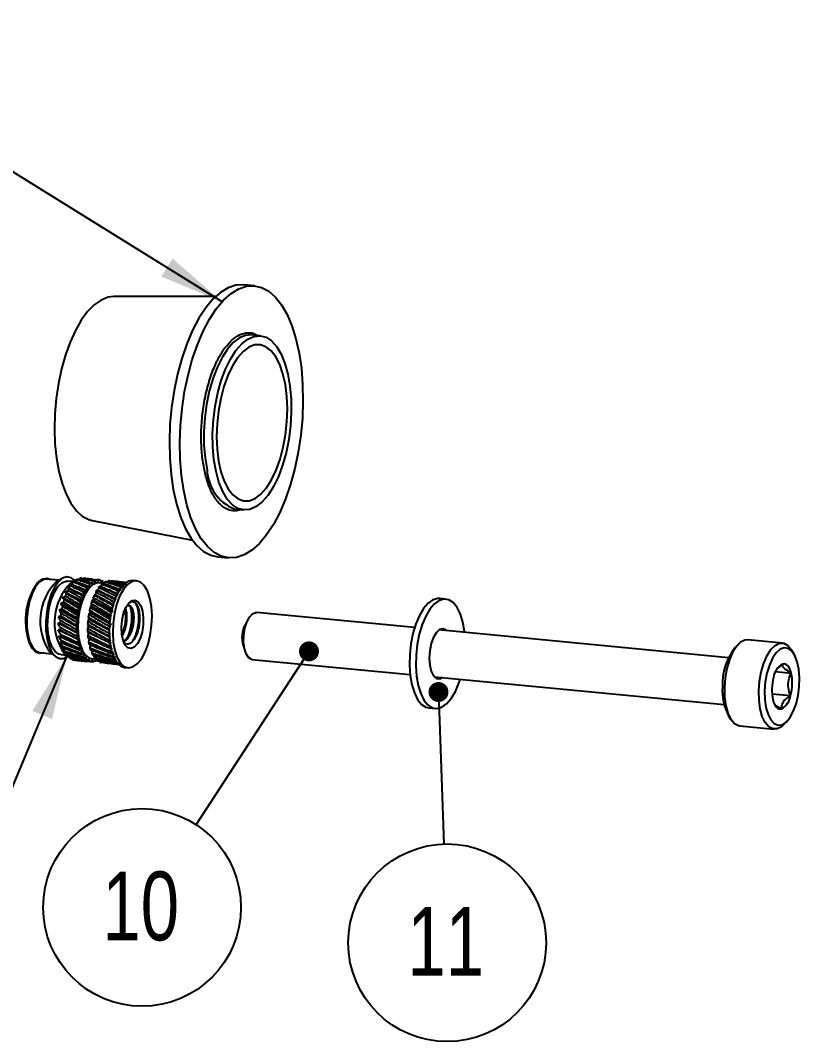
# Model space of a CAD drawing. Header units: millimetres. Extents: x -56 to 279, y 0 to 216.
# Drawn here: x 81.9 to 121.6, y 73.3 to 125.3 of the extents above; entities that cross this region are included whole.
import ezdxf

# ---------------------------------------------------------------- set-up
doc = ezdxf.new("R2010")
doc.units = ezdxf.units.MM
doc.layers.add('TITLE_BLOCK_BORDER', color=7, linetype='Continuous')
doc.styles.add('SLDTEXTSTYLE0', font='TXT', dxfattribs={"width": 0.75})
doc.dimstyles.new('SLDDIMSTYLE0', dxfattribs={"dimtxt": 0.18, "dimasz": 3.302, "dimexe": 0, "dimexo": 0.0625, "dimgap": 0, "dimtad": 0, "dimtih": 1, "dimtoh": 1, "dimdec": 0, "dimrnd": 1e-09, "dimzin": 0, "dimdsep": 46, "dimtxsty": 'Standard', "dimsah": 1, "dimcen": 0.09, "dimadec": 0, "dimazin": 0, "dimtfac": 3.302, "dimtdec": 0, "dimtofl": 0, "dimtmove": 0, "dimatfit": 3, "dimfxl": 1, "dimfrac": 2, "dimtolj": 1, "dimtzin": 0, "dimarcsym": 0})
doc.dimstyles.new('SLDDIMSTYLE1', dxfattribs={"dimtxt": 0.18, "dimasz": 1.016, "dimexe": 0, "dimexo": 0.0625, "dimgap": 0, "dimtad": 0, "dimtih": 1, "dimtoh": 1, "dimdec": 0, "dimrnd": 1e-09, "dimzin": 0, "dimdsep": 46, "dimtxsty": 'Standard', "dimblk1": 'DOT', "dimblk2": 'DOT', "dimsah": 1, "dimcen": 0.09, "dimadec": 0, "dimazin": 0, "dimtfac": 1.016, "dimtdec": 0, "dimtofl": 0, "dimtmove": 0, "dimatfit": 3, "dimldrblk": 'DOT', "dimfxl": 1, "dimfrac": 2, "dimtolj": 1, "dimtzin": 0, "dimarcsym": 0})

# ---------------------------------------------------------------- blocks, each defined once
blk = doc.blocks.new('SW_NOTE_47')
at = {"layer": 'TITLE_BLOCK_BORDER', "color": 0}
blk.add_circle((-2.746, -4.215), 5.031, dxfattribs=at)
at = {"layer": 'TITLE_BLOCK_BORDER', "color": 0, "insert": (-2.816, -2.391), "char_height": 3.5, "attachment_point": 2, "style": 'SLDTEXTSTYLE0'}
blk.add_mtext('10', dxfattribs=at)
blk = doc.blocks.new('_DOT')
at = {"color": 0, "linetype": 'ByBlock', "lineweight": -2}
blk.add_line((-0.5, 0), (-1, 0), dxfattribs=at)
at = {"color": 0, "linetype": 'ByBlock', "const_width": 0.5}
blk.add_lwpolyline([(-0.25, 0, 1), (0.25, 0, 1)], format="xyb", close=True, dxfattribs=at)
blk = doc.blocks.new('SW_NOTE_48')
at = {"layer": 'TITLE_BLOCK_BORDER', "color": 0}
blk.add_circle((0.174, -5.028), 5.031, dxfattribs=at)
at = {"layer": 'TITLE_BLOCK_BORDER', "color": 0, "insert": (0.104, -3.204), "char_height": 3.5, "attachment_point": 2, "style": 'SLDTEXTSTYLE0'}
blk.add_mtext('11', dxfattribs=at)

msp = doc.modelspace()

# ---------------------------------------------------------------- linework, layer by layer
at = {"color": 7, "linetype": 'Continuous', "lineweight": 25}
for p, q in [((93.851, 111.812), (93.315, 111.863)), ((91.883, 111.269), (86.69, 111.26)), ((94.148, 109.264), (93.702, 109.307)), ((92.853, 100.443), (93.3, 100.401)), ((85.598, 99.856), (90.696, 98.862)), ((91.989, 98.007), (92.525, 97.955)), ((82.854, 96.723), (82.814, 96.681)), ((83.904, 96.822), (83.291, 96.881)), ((84.103, 96.929), (83.782, 96.756)), ((84.637, 96.752), (84.352, 96.779)), ((84.836, 96.859), (84.515, 96.686)), ((85.583, 96.874), (85.247, 96.906)), ((85.583, 96.874), (85.863, 96.841)), ((85.59, 96.625), (85.629, 96.757)), ((85.699, 96.796), (85.746, 96.711)), ((85.746, 96.711), (85.793, 96.829)), ((85.955, 96.838), (85.828, 96.845)), ((85.863, 96.841), (85.901, 96.736)), ((85.901, 96.736), (85.955, 96.838)), ((86.023, 96.823), (86.051, 96.702)), ((86.111, 96.784), (86.033, 96.781)), ((86.051, 96.702), (86.111, 96.784)), ((86.175, 96.742), (86.185, 96.656)), ((86.234, 96.73), (86.193, 96.602)), ((87.138, 96.725), (86.801, 96.758)), ((87.85, 96.79), (87.668, 96.807)), ((85.058, 95.768), (84.208, 96.216)), ((85.169, 96.048), (84.341, 96.444)), ((85.011, 96.416), (84.875, 96.476)), ((85.298, 96.289), (85.006, 96.41)), ((85.169, 96.048), (85.176, 96.194)), ((85.234, 96.304), (85.298, 96.289)), ((85.298, 96.289), (85.315, 96.434)), ((85.38, 96.523), (85.439, 96.484)), ((85.439, 96.484), (85.468, 96.624)), ((85.537, 96.689), (85.59, 96.625)), ((85.773, 96.212), (85.763, 96.067)), ((85.896, 96.295), (85.833, 96.317)), ((85.916, 96.439), (85.896, 96.295)), ((86.762, 95.876), (85.896, 96.295)), ((86.128, 96.661), (85.922, 96.681)), ((86.072, 96.613), (86.04, 96.475)), ((86.21, 96.654), (86.184, 96.656)), ((86.554, 96.272), (86.439, 96.323)), ((86.886, 96.12), (86.553, 96.26)), ((84.968, 95.458), (84.092, 95.946)), ((84.993, 95.732), (85.058, 95.768)), ((85.058, 95.768), (85.053, 95.91)), ((85.104, 96.038), (85.169, 96.048)), ((85.647, 95.797), (85.581, 95.768)), ((85.645, 95.939), (85.647, 95.797)), ((86.67, 95.224), (85.647, 95.797)), ((85.763, 96.067), (85.698, 96.063)), ((86.668, 95.587), (85.763, 96.067)), ((103.586, 95.862), (103.265, 95.893)), ((84.859, 94.782), (83.922, 95.316)), ((84.901, 95.126), (83.996, 95.643)), ((84.901, 95.126), (84.873, 95.246)), ((84.904, 95.398), (84.968, 95.458)), ((84.968, 95.458), (84.951, 95.59)), ((85.476, 95.166), (85.415, 95.09)), ((85.452, 95.291), (85.476, 95.166)), ((86.572, 94.545), (85.476, 95.166)), ((85.55, 95.494), (85.486, 95.44)), ((85.537, 95.629), (85.55, 95.494)), ((86.512, 94.944), (85.55, 95.494)), ((102, 94.407), (93.952, 95.177)), ((84.856, 94.104), (83.85, 94.63)), ((84.844, 94.438), (83.873, 94.975)), ((84.805, 94.681), (84.859, 94.782)), ((84.859, 94.782), (84.822, 94.887)), ((84.841, 95.043), (84.901, 95.126)), ((85.427, 94.825), (85.371, 94.729)), ((85.393, 94.935), (85.427, 94.825)), ((86.468, 94.254), (85.427, 94.825)), ((93.548, 94.867), (93.371, 94.553)), ((84.895, 93.79), (83.855, 94.292)), ((84.797, 94.32), (84.844, 94.438)), ((84.844, 94.438), (84.798, 94.523)), ((84.856, 94.104), (84.803, 94.167)), ((84.818, 93.973), (84.856, 94.104)), ((85.405, 94.481), (85.356, 94.366)), ((85.358, 94.212), (85.409, 94.143)), ((85.361, 94.571), (85.405, 94.481)), ((85.409, 94.143), (85.369, 94.014)), ((86.478, 93.924), (85.405, 94.481)), ((86.518, 93.613), (85.409, 94.143)), ((117.975, 92.877), (103.238, 94.288)), ((84.563, 93.677), (83.886, 93.971)), ((84.895, 93.79), (84.836, 93.829)), ((84.867, 93.649), (84.895, 93.79)), ((85.383, 93.868), (85.441, 93.822)), ((85.441, 93.822), (85.41, 93.683)), ((86.109, 93.535), (85.441, 93.822)), ((120.71, 93.62), (118.96, 93.788)), ((82.502, 93.424), (82.533, 93.375)), ((82.933, 93.138), (83.546, 93.079)), ((83.438, 93.167), (83.72, 92.936)), ((84.171, 93.097), (84.443, 92.875)), ((84.96, 93.505), (84.896, 93.519)), ((84.942, 93.36), (84.96, 93.505)), ((85.048, 93.258), (84.982, 93.247)), ((85.042, 93.113), (85.048, 93.258)), ((85.157, 93.057), (85.091, 93.021)), ((85.162, 92.915), (85.157, 93.057)), ((85.499, 93.528), (85.478, 93.383)), ((85.58, 93.269), (85.571, 93.123)), ((85.684, 93.054), (85.686, 92.912)), ((93.271, 93.51), (93.386, 93.169)), ((118.456, 93.549), (118.289, 93.373)), ((121.29, 93.086), (121.159, 93.29)), ((83.994, 93.036), (84.279, 93.009)), ((84.609, 92.776), (84.556, 92.812)), ((84.848, 92.743), (84.678, 92.759)), ((84.848, 92.741), (85.184, 92.709)), ((85.284, 92.907), (85.22, 92.847)), ((85.3, 92.774), (85.284, 92.907)), ((85.424, 92.814), (85.364, 92.731)), ((85.452, 92.693), (85.424, 92.814)), ((85.574, 92.779), (85.52, 92.677)), ((85.523, 92.682), (85.612, 92.675)), ((85.553, 92.835), (85.814, 92.81)), ((85.612, 92.675), (85.574, 92.779)), ((85.73, 92.805), (85.683, 92.687)), ((85.696, 92.721), (85.776, 92.72)), ((85.776, 92.72), (85.73, 92.805)), ((85.813, 92.819), (85.82, 92.754)), ((86.403, 92.596), (86.035, 92.633)), ((86.402, 92.593), (86.739, 92.56)), ((93.724, 92.788), (101.771, 92.017)), ((120.728, 92.554), (120.449, 92.32)), ((87.244, 92.379), (87.426, 92.362)), ((120.37, 92.169), (121.161, 92.094)), ((103.009, 91.899), (117.746, 90.488)), ((103.042, 91.869), (103.08, 91.892)), ((120.184, 91.041), (121.13, 90.95)), ((102.731, 90.318), (103.053, 90.287)), ((117.96, 89.942), (118.091, 89.737)), ((120.794, 89.478), (120.961, 89.655)), ((118.54, 89.408), (120.291, 89.24))]:
    msp.add_line(p, q, dxfattribs=at)
at = {"color": 7, "linetype": 'Continuous', "lineweight": 25, "flags": 128}
for points in [[(93.315, 111.863), (93.297, 111.865), (92.907, 111.842), (92.514, 111.71), (92.123, 111.47), (91.74, 111.128), (91.372, 110.689), (91.024, 110.158), (90.701, 109.545), (90.41, 108.86), (90.153, 108.112), (89.936, 107.314), (89.762, 106.479), (89.634, 105.62), (89.553, 104.75), (89.521, 103.882), (89.538, 103.032), (89.605, 102.211), (89.719, 101.433), (89.88, 100.71), (90.084, 100.055), (90.329, 99.476), (90.611, 98.983), (90.925, 98.584), (91.266, 98.285), (91.629, 98.091), (91.989, 98.007)], [(94.468, 99.13), (94.1, 98.69), (93.717, 98.348), (93.326, 98.109), (92.933, 97.977), (92.544, 97.954), (92.165, 98.04), (91.802, 98.234), (91.461, 98.532), (91.147, 98.931), (90.865, 99.424), (90.62, 100.003), (90.416, 100.659), (90.255, 101.382), (90.14, 102.159), (90.074, 102.98), (90.057, 103.831), (90.089, 104.698), (90.17, 105.569), (90.298, 106.428), (90.472, 107.263), (90.689, 108.061), (90.945, 108.808), (91.237, 109.494), (91.56, 110.107), (91.908, 110.637), (92.276, 111.077), (92.659, 111.419), (93.05, 111.658), (93.443, 111.79), (93.832, 111.814), (94.211, 111.728), (94.574, 111.534), (94.915, 111.235), (95.229, 110.836), (95.511, 110.343), (95.756, 109.764), (95.96, 109.108), (96.121, 108.386), (96.236, 107.608), (96.302, 106.787), (96.319, 105.936), (96.287, 105.069), (96.206, 104.199), (96.078, 103.339), (95.904, 102.504), (95.687, 101.707), (95.431, 100.959), (95.139, 100.274), (94.816, 99.661), (94.468, 99.13)], [(86.69, 111.26), (86.399, 111.223), (86.047, 111.081), (85.699, 110.837), (85.361, 110.493), (85.04, 110.058), (84.741, 109.539), (84.47, 108.946), (84.233, 108.289), (84.033, 107.581), (83.875, 106.835), (83.761, 106.065), (83.693, 105.286), (83.673, 104.511), (83.701, 103.756), (83.776, 103.034), (83.898, 102.359)], [(92.905, 108.513), (93.201, 108.855), (93.51, 109.098), (93.824, 109.236), (94.136, 109.265), (94.438, 109.186), (94.722, 108.999), (94.981, 108.709), (95.21, 108.325), (95.402, 107.854), (95.552, 107.308), (95.658, 106.702), (95.716, 106.05), (95.725, 105.368), (95.684, 104.672), (95.596, 103.981), (95.461, 103.31), (95.284, 102.677), (95.068, 102.097), (94.819, 101.585), (94.543, 101.152), (94.247, 100.81), (93.938, 100.567), (93.623, 100.429), (93.312, 100.4), (93.01, 100.479), (92.726, 100.666), (92.467, 100.955), (92.238, 101.34), (92.046, 101.811), (91.895, 102.356), (91.79, 102.963), (91.732, 103.615), (91.723, 104.297), (91.763, 104.992), (91.852, 105.684), (91.987, 106.354), (92.164, 106.987), (92.38, 107.567), (92.629, 108.08), (92.905, 108.513)], [(94.46, 101.526), (94.72, 101.937), (94.953, 102.427), (95.153, 102.983), (95.313, 103.589), (95.431, 104.23), (95.501, 104.886), (95.524, 105.541), (95.497, 106.177), (95.422, 106.776), (95.3, 107.323), (95.136, 107.801), (94.933, 108.198), (94.697, 108.503), (94.434, 108.709), (94.152, 108.808), (93.859, 108.799), (93.561, 108.682), (93.268, 108.46), (92.988, 108.139), (92.728, 107.728), (92.495, 107.238), (92.295, 106.682), (92.134, 106.075), (92.017, 105.435), (91.946, 104.779), (91.924, 104.123), (91.951, 103.488), (92.026, 102.888), (92.147, 102.342), (92.312, 101.864), (92.515, 101.467), (92.751, 101.161), (93.014, 100.956), (93.295, 100.857), (93.589, 100.865), (93.886, 100.983), (94.179, 101.205), (94.46, 101.526)], [(83.898, 102.359), (84.064, 101.744), (84.27, 101.199), (84.513, 100.735), (84.789, 100.361), (85.092, 100.083), (85.416, 99.908), (85.598, 99.856)], [(92.81, 100.449), (92.844, 100.444), (92.853, 100.443)], [(83.136, 93.122), (82.928, 93.086), (82.73, 93.161), (82.554, 93.344), (82.411, 93.624), (82.308, 93.984), (82.252, 94.404), (82.246, 94.859), (82.291, 95.322), (82.383, 95.768), (82.517, 96.169), (82.687, 96.503), (82.88, 96.75), (83.088, 96.896), (83.296, 96.932), (83.487, 96.862)], [(83.291, 96.881), (83.088, 96.845), (82.887, 96.703), (82.698, 96.463), (82.533, 96.138), (82.403, 95.747), (82.313, 95.314), (82.27, 94.863), (82.275, 94.42), (82.33, 94.012), (82.429, 93.661), (82.569, 93.389), (82.74, 93.211), (82.933, 93.138), (82.933, 93.138)], [(84.705, 96.803), (84.522, 96.947), (84.31, 96.991), (84.092, 96.923), (83.878, 96.747), (83.68, 96.471), (83.508, 96.111), (83.372, 95.686), (83.28, 95.219), (83.235, 94.735), (83.241, 94.261), (83.298, 93.821), (83.401, 93.44), (83.546, 93.139), (83.725, 92.932), (83.928, 92.832), (84.145, 92.844), (84.342, 92.951)], [(83.994, 93.036), (83.895, 93.059), (83.712, 93.186), (83.556, 93.413), (83.435, 93.726), (83.358, 94.108), (83.327, 94.537), (83.346, 94.987), (83.413, 95.433), (83.524, 95.848), (83.673, 96.208), (83.851, 96.493), (84.048, 96.686), (84.251, 96.775), (84.352, 96.779)], [(87.428, 96.765), (87.206, 96.613), (86.997, 96.36), (86.811, 96.018), (86.657, 95.605), (86.543, 95.141), (86.475, 94.649), (86.456, 94.155), (86.487, 93.683), (86.567, 93.256), (86.692, 92.896), (86.855, 92.622), (87.048, 92.446), (87.244, 92.379)], [(87.61, 96.748), (87.388, 96.596), (87.179, 96.343), (86.992, 96.001), (86.838, 95.587), (86.724, 95.123), (86.656, 94.632), (86.637, 94.138), (86.669, 93.665), (86.749, 93.239), (86.873, 92.879), (87.036, 92.604), (87.229, 92.429), (87.443, 92.361), (87.666, 92.404), (87.888, 92.556), (88.097, 92.809), (88.284, 93.151), (88.437, 93.564), (88.551, 94.028), (88.619, 94.52), (88.638, 95.014), (88.607, 95.487), (88.527, 95.913), (88.403, 96.273), (88.24, 96.547), (88.047, 96.723), (87.833, 96.791), (87.61, 96.748)], [(87.668, 96.807), (87.652, 96.808), (87.428, 96.765)], [(85.922, 96.681), (85.818, 96.677), (85.609, 96.585), (85.407, 96.387), (85.224, 96.094), (85.071, 95.724), (84.957, 95.298), (84.888, 94.84), (84.869, 94.377), (84.9, 93.937), (84.979, 93.544), (85.103, 93.222), (85.264, 92.989), (85.452, 92.859), (85.553, 92.835)], [(87.622, 95.787), (87.787, 95.805), (87.939, 95.714), (88.064, 95.522), (88.151, 95.246), (88.193, 94.91), (88.185, 94.545), (88.129, 94.182), (88.029, 93.854), (87.894, 93.591), (87.736, 93.415), (87.57, 93.342), (87.41, 93.379), (87.27, 93.522), (87.163, 93.759), (87.097, 94.068), (87.08, 94.423), (87.113, 94.791), (87.192, 95.14), (87.311, 95.439), (87.458, 95.661), (87.622, 95.787)], [(103.265, 95.893), (103.18, 95.894), (102.933, 95.827), (102.689, 95.654), (102.457, 95.384), (102.245, 95.026), (102.063, 94.594), (101.916, 94.106), (101.811, 93.578), (101.751, 93.033), (101.74, 92.49), (101.776, 91.971), (101.86, 91.496), (101.988, 91.082), (102.154, 90.746), (102.353, 90.501), (102.576, 90.356), (102.731, 90.318)], [(104.546, 94.163), (104.541, 94.209), (104.457, 94.685), (104.33, 95.098), (104.164, 95.434), (103.965, 95.679), (103.741, 95.824), (103.502, 95.864), (103.255, 95.796), (103.011, 95.623), (102.778, 95.353), (102.567, 94.995), (102.384, 94.564), (102.237, 94.075), (102.132, 93.547), (102.073, 93.002), (102.061, 92.459), (102.098, 91.94), (102.182, 91.465), (102.309, 91.051), (102.475, 90.715), (102.674, 90.47), (102.898, 90.325), (103.137, 90.286), (103.384, 90.354), (103.628, 90.526), (103.861, 90.796), (104.072, 91.154), (104.255, 91.586), (104.318, 91.774)], [(93.724, 92.788), (93.687, 92.794), (93.541, 92.887), (93.421, 93.077), (93.338, 93.347), (93.3, 93.674), (93.31, 94.028), (93.366, 94.378), (93.465, 94.693), (93.596, 94.945), (93.75, 95.111), (93.911, 95.177), (93.952, 95.177)], [(103.63, 94.25), (103.605, 94.274), (103.445, 94.349), (103.274, 94.31), (103.107, 94.162), (102.958, 93.917), (102.842, 93.598), (102.768, 93.232), (102.744, 92.852), (102.77, 92.492), (102.845, 92.183), (102.962, 91.954), (103.112, 91.824), (103.279, 91.806), (103.401, 91.861)], [(103.308, 94.281), (103.284, 94.304), (103.276, 94.311)], [(118.96, 93.788), (118.809, 93.776), (118.588, 93.667), (118.374, 93.454), (118.18, 93.149), (118.014, 92.765), (117.885, 92.323), (117.8, 91.845), (117.762, 91.354)], [(119.512, 91.186), (119.55, 91.677), (119.636, 92.156), (119.765, 92.598), (119.93, 92.981), (120.125, 93.287), (120.338, 93.499), (120.559, 93.608), (120.778, 93.608), (120.982, 93.498), (121.159, 93.29)], [(119.807, 91.192), (119.819, 90.746), (119.878, 90.335), (119.981, 89.983), (120.123, 89.708), (120.296, 89.524), (120.49, 89.442), (120.695, 89.467), (120.901, 89.596), (121.095, 89.823), (121.268, 90.136), (121.411, 90.517), (121.514, 90.947), (121.574, 91.401), (121.586, 91.857), (121.551, 92.288), (121.469, 92.672), (121.346, 92.988), (121.188, 93.219), (121.003, 93.352), (120.802, 93.381), (120.595, 93.304), (120.393, 93.124), (120.208, 92.853), (120.05, 92.503), (119.926, 92.095), (119.844, 91.65), (119.807, 91.192)], [(121.161, 92.094), (121.127, 92.209), (121.085, 92.31), (121.037, 92.396), (120.983, 92.465), (120.924, 92.516), (120.861, 92.549), (120.795, 92.561), (120.728, 92.554)], [(117.762, 91.354), (117.773, 90.875), (117.834, 90.433), (117.94, 90.049), (118.088, 89.742), (118.268, 89.529), (118.472, 89.42), (118.54, 89.408)], [(120.794, 89.478), (120.663, 89.36), (120.441, 89.252), (120.223, 89.252), (120.018, 89.362), (119.838, 89.575), (119.691, 89.881), (119.584, 90.265), (119.524, 90.708), (119.512, 91.186)], [(120.232, 90.729), (120.266, 90.614), (120.308, 90.512), (120.356, 90.426), (120.411, 90.357), (120.47, 90.306), (120.533, 90.274), (120.598, 90.261), (120.666, 90.268)]]:
    msp.add_lwpolyline(points, dxfattribs=at)
at = {"color": 8, "linetype": 'Continuous', "lineweight": 25, "flags": 128}
msp.add_lwpolyline([(93.702, 109.307), (93.399, 109.284), (93.085, 109.153), (92.775, 108.917), (92.478, 108.582), (92.2, 108.155), (91.949, 107.647), (91.731, 107.071), (91.551, 106.442), (91.413, 105.773), (91.321, 105.083), (91.278, 104.387), (91.283, 103.703), (91.338, 103.048), (91.44, 102.439)], dxfattribs=at)
at = {"color": 8, "linetype": 'Continuous', "lineweight": 25}
msp.add_arc((93.698, 102.526), 2.259, 182.2241, 246.8673, dxfattribs=at)
at = {"color": 7, "linetype": 'Continuous', "lineweight": 25}
for centre, radius, start, end in [((85.749, 94.757), 2.804, 134.5355, 214.5278), ((85.342, 96.023), 0.98, 129.6357, 135.1052), ((85.128, 96.318), 0.615, 113.7986, 121.2616), ((85.068, 96.485), 0.437, 93.2426, 102.6177), ((85.968, 96.221), 0.634, 115.0773, 122.3878), ((85.901, 96.398), 0.444, 94.8109, 104.0871), ((85.896, 96.425), 0.417, 72.2907, 81.9574), ((85.84, 96.307), 0.549, 52.381, 60.4297), ((86.496, 96.231), 0.563, 109.8557, 117.7707), ((86.457, 96.368), 0.421, 88.5286, 98.1418), ((85.404, 94.79), 3.207, 143.8568, 205.2064), ((86.471, 94.688), 2.796, 134.3992, 214.6641), ((86.372, 95.263), 2.265, 149.8678, 152.9967), ((85.761, 95.65), 1.542, 141.2139, 145.2577), ((87.251, 95.158), 2.32, 150.3978, 153.4769), ((86.63, 95.543), 1.588, 141.9051, 145.8697), ((86.196, 95.919), 1.013, 130.5762, 135.9253), ((87.622, 95.209), 2.104, 148.2394, 151.5263), ((87.047, 95.599), 1.409, 139.0752, 143.3695), ((86.672, 95.96), 0.887, 126.7152, 132.5603), ((87.808, 94.673), 3.821, 162.3036, 164.5114), ((87.095, 94.923), 3.065, 156.6636, 159.221), ((88.686, 94.58), 3.869, 162.6706, 164.86), ((87.979, 94.823), 3.121, 157.0927, 159.6193), ((89.058, 94.584), 3.673, 161.1933, 163.4601), ((88.331, 94.855), 2.897, 155.3556, 158.011), ((88.671, 94.478), 4.706, 171.8048, 173.7262), ((88.373, 94.529), 4.403, 167.245, 169.2535), ((89.235, 94.443), 4.435, 167.5759, 169.5748), ((89.664, 94.418), 4.302, 166.2513, 168.2913), ((88.636, 94.479), 4.671, 176.2281, 178.1591), ((89.452, 94.4), 4.656, 176.5406, 178.4758), ((89.511, 94.397), 4.715, 172.1185, 174.0375), ((90.063, 94.343), 4.707, 175.3025, 177.2237), ((90.026, 94.349), 4.67, 170.8691, 172.8005), ((88.271, 94.48), 4.306, 180.7358, 182.7745), ((89.065, 94.399), 4.269, 181.0626, 183.1131), ((89.763, 94.349), 4.407, 179.7741, 181.7815), ((94.605, 93.909), 1.393, 152.4322, 196.6311), ((87.645, 94.433), 3.679, 185.5635, 187.8279), ((86.881, 94.305), 2.903, 191.0062, 193.6579), ((88.426, 94.347), 3.627, 185.923, 188.2088), ((87.657, 94.213), 2.846, 191.423, 194.1098), ((89.183, 94.316), 3.826, 184.5131, 186.7188), ((88.436, 94.206), 3.071, 189.7978, 192.3518), ((86.117, 94.092), 2.11, 197.4808, 200.7615), ((85.477, 93.819), 1.414, 205.6213, 209.9057), ((86.898, 93.995), 2.056, 197.9909, 201.3282), ((86.27, 93.719), 1.371, 206.281, 210.6549), ((87.661, 94.01), 2.271, 196.0129, 199.1363), ((86.987, 93.746), 1.547, 203.7371, 207.772), ((120.71, 91.521), 3.048, 142.5801, 182.3232), ((85.038, 93.536), 0.891, 216.4048, 222.2354), ((84.813, 93.302), 0.565, 231.1581, 239.0563), ((84.748, 93.174), 0.421, 250.7515, 260.3573), ((85.847, 93.437), 0.861, 217.2984, 223.261), ((85.636, 93.209), 0.549, 232.381, 240.4297), ((85.579, 93.091), 0.417, 252.2907, 261.9574), ((85.575, 93.117), 0.444, 274.8109, 284.0871), ((86.503, 93.46), 0.984, 213.8662, 219.3222), ((85.514, 93.28), 0.619, 295.0241, 300.4402), ((86.235, 93.21), 0.617, 227.6755, 235.1215), ((86.144, 93.057), 0.438, 246.2815, 255.6461), ((121.164, 91.758), 0.909, 118.7259, 172.7686), ((118.837, 91.585), 2.38, 344.5426, 12.3496), ((122.557, 91.238), 2.38, 164.5426, 192.3496), ((120.351, 91.187), 2.695, 175.5227, 207.501), ((120.229, 91.065), 0.909, 298.7259, 352.7686)]:
    msp.add_arc(centre, radius, start, end, dxfattribs=at)
at = {"color": 8, "linetype": 'Continuous', "lineweight": 25}
for points, knots in [([(91.319, 102.352), (91.274, 102.59), (91.181, 103.079), (91.129, 103.922), (91.151, 104.83), (91.26, 105.761), (91.451, 106.654), (91.708, 107.457), (92.011, 108.131), (92.346, 108.668), (92.709, 109.075), (93.103, 109.349), (93.513, 109.441), (93.819, 109.414), (93.969, 109.298), (93.995, 109.279)], [0, 0, 0, 0, 0.076309, 0.157189, 0.241431, 0.327461, 0.413491, 0.497733, 0.578613, 0.654922, 0.731231, 0.81211, 0.896353, 0.982383, 1, 1, 1, 1]), ([(93.134, 100.417), (93.044, 100.387), (92.814, 100.312), (92.453, 100.406), (92.076, 100.672), (91.753, 101.115), (91.493, 101.675), (91.376, 102.131), (91.319, 102.352)], [0, 0, 0, 0, 0.116908, 0.300642, 0.484376, 0.664292, 0.837027, 1, 1, 1, 1])]:
    msp.add_open_spline(points, degree=3, knots=knots, dxfattribs=at)
at = {"color": 7, "linetype": 'Continuous', "lineweight": 25}
for points, knots in [([(84.486, 96.624), (84.505, 96.635), (84.542, 96.656), (84.596, 96.686), (84.63, 96.705), (84.648, 96.715)], [0, 0, 0, 0, 0.353961, 0.676923, 1, 1, 1, 1]), ([(84.638, 96.751), (84.659, 96.762), (84.697, 96.783), (84.754, 96.814), (84.79, 96.834), (84.809, 96.844)], [0, 0, 0, 0, 0.353961, 0.676923, 1, 1, 1, 1]), ([(84.717, 96.778), (84.709, 96.776), (84.695, 96.772), (84.669, 96.763), (84.65, 96.756), (84.638, 96.751)], [0, 0, 0, 0, 0.2745, 0.549, 1, 1, 1, 1]), ([(85.315, 96.434), (85.189, 96.491), (84.965, 96.592), (84.744, 96.677), (84.648, 96.715)], [0, 0, 0, 0, 0.5615212, 1, 1, 1, 1]), ([(84.717, 96.778), (84.839, 96.735), (85.059, 96.657), (85.282, 96.564), (85.38, 96.523)], [0, 0, 0, 0, 0.558421, 1, 1, 1, 1]), ([(85.468, 96.624), (85.344, 96.67), (85.123, 96.751), (84.904, 96.815), (84.809, 96.844)], [0, 0, 0, 0, 0.561521, 1, 1, 1, 1]), ([(84.88, 96.881), (85.001, 96.849), (85.22, 96.794), (85.44, 96.721), (85.537, 96.689)], [0, 0, 0, 0, 0.558421, 1, 1, 1, 1]), ([(84.902, 96.875), (84.906, 96.877), (84.93, 96.889), (84.954, 96.901), (84.973, 96.911)], [0, 0, 0, 0, 0.192411, 1, 1, 1, 1]), ([(85.629, 96.757), (85.506, 96.791), (85.287, 96.851), (85.068, 96.893), (84.973, 96.911)], [0, 0, 0, 0, 0.561521, 1, 1, 1, 1]), ([(85.043, 96.921), (85.165, 96.903), (85.384, 96.869), (85.603, 96.818), (85.699, 96.796)], [0, 0, 0, 0, 0.558421, 1, 1, 1, 1]), ([(85.793, 96.829), (85.67, 96.85), (85.451, 96.888), (85.231, 96.907), (85.135, 96.916)], [0, 0, 0, 0, 0.561521, 1, 1, 1, 1]), ([(87.153, 96.424), (86.981, 96.49), (86.673, 96.608), (86.368, 96.692), (86.234, 96.73)], [0, 0, 0, 0, 0.5601822, 1, 1, 1, 1]), ([(86.305, 96.761), (86.476, 96.72), (86.78, 96.647), (87.087, 96.541), (87.222, 96.494)], [0, 0, 0, 0, 0.560245, 1, 1, 1, 1]), ([(87.313, 96.569), (87.142, 96.619), (86.837, 96.707), (86.532, 96.761), (86.398, 96.784)], [0, 0, 0, 0, 0.560182, 1, 1, 1, 1]), ([(86.468, 96.788), (86.639, 96.766), (86.911, 96.729), (87.183, 96.662), (87.283, 96.637)], [0, 0, 0, 0, 0.629286, 1, 1, 1, 1]), ([(87.33, 96.679), (87.208, 96.701), (86.952, 96.749), (86.694, 96.767), (86.559, 96.776)], [0, 0, 0, 0, 0.476578, 1, 1, 1, 1]), ([(87.138, 96.725), (87.14, 96.725), (87.212, 96.721), (87.283, 96.709), (87.352, 96.698)], [0, 0, 0, 0, 0.029686, 1, 1, 1, 1]), ([(84.208, 96.216), (84.226, 96.225), (84.259, 96.243), (84.307, 96.268), (84.338, 96.284), (84.354, 96.292)], [0, 0, 0, 0, 0.353961, 0.676923, 1, 1, 1, 1]), ([(84.281, 96.137), (84.274, 96.145), (84.261, 96.16), (84.236, 96.187), (84.219, 96.205), (84.208, 96.216)], [0, 0, 0, 0, 0.2745, 0.549, 1, 1, 1, 1]), ([(84.341, 96.444), (84.359, 96.455), (84.394, 96.474), (84.445, 96.503), (84.478, 96.52), (84.494, 96.529)], [0, 0, 0, 0, 0.353961, 0.676923, 1, 1, 1, 1]), ([(84.413, 96.4), (84.406, 96.405), (84.393, 96.414), (84.369, 96.429), (84.352, 96.438), (84.341, 96.444)], [0, 0, 0, 0, 0.2745, 0.549, 1, 1, 1, 1]), ([(85.053, 95.91), (84.92, 95.984), (84.684, 96.117), (84.454, 96.238), (84.354, 96.292)], [0, 0, 0, 0, 0.5615212, 1, 1, 1, 1]), ([(84.413, 96.4), (84.54, 96.336), (84.768, 96.221), (85.001, 96.094), (85.104, 96.038)], [0, 0, 0, 0, 0.5584208, 1, 1, 1, 1]), ([(84.559, 96.616), (84.553, 96.617), (84.539, 96.62), (84.514, 96.623), (84.497, 96.624), (84.486, 96.624)], [0, 0, 0, 0, 0.2745, 0.549, 1, 1, 1, 1]), ([(85.176, 96.194), (85.047, 96.26), (84.817, 96.378), (84.593, 96.483), (84.494, 96.529)], [0, 0, 0, 0, 0.561521, 1, 1, 1, 1]), ([(84.559, 96.616), (84.684, 96.562), (84.907, 96.464), (85.134, 96.353), (85.234, 96.304)], [0, 0, 0, 0, 0.558421, 1, 1, 1, 1]), ([(86.748, 95.68), (86.563, 95.785), (86.233, 95.973), (85.913, 96.139), (85.773, 96.212)], [0, 0, 0, 0, 0.560182, 1, 1, 1, 1]), ([(85.833, 96.317), (86.011, 96.229), (86.328, 96.072), (86.654, 95.891), (86.797, 95.811)], [0, 0, 0, 0, 0.560245, 1, 1, 1, 1]), ([(86.867, 95.972), (86.687, 96.067), (86.366, 96.235), (86.054, 96.377), (85.916, 96.439)], [0, 0, 0, 0, 0.560182, 1, 1, 1, 1]), ([(85.983, 96.522), (86.156, 96.448), (86.467, 96.316), (86.784, 96.157), (86.924, 96.086)], [0, 0, 0, 0, 0.560245, 1, 1, 1, 1]), ([(87.003, 96.223), (86.828, 96.304), (86.514, 96.449), (86.207, 96.563), (86.072, 96.613)], [0, 0, 0, 0, 0.560182, 1, 1, 1, 1]), ([(86.141, 96.671), (86.313, 96.613), (86.619, 96.51), (86.93, 96.376), (87.067, 96.316)], [0, 0, 0, 0, 0.560245, 1, 1, 1, 1]), ([(83.996, 95.643), (84.011, 95.649), (84.041, 95.662), (84.084, 95.679), (84.112, 95.689), (84.126, 95.693)], [0, 0, 0, 0, 0.353961, 0.676923, 1, 1, 1, 1]), ([(84.092, 95.946), (84.108, 95.954), (84.14, 95.969), (84.186, 95.991), (84.215, 96.004), (84.23, 96.01)], [0, 0, 0, 0, 0.353961, 0.676923, 1, 1, 1, 1]), ([(84.168, 95.835), (84.161, 95.845), (84.147, 95.867), (84.121, 95.904), (84.103, 95.93), (84.092, 95.946)], [0, 0, 0, 0, 0.2745, 0.549, 1, 1, 1, 1]), ([(84.873, 95.246), (84.731, 95.331), (84.479, 95.483), (84.234, 95.629), (84.126, 95.693)], [0, 0, 0, 0, 0.561521, 1, 1, 1, 1]), ([(84.168, 95.835), (84.303, 95.755), (84.545, 95.612), (84.794, 95.463), (84.904, 95.398)], [0, 0, 0, 0, 0.5584208, 1, 1, 1, 1]), ([(84.951, 95.59), (84.814, 95.671), (84.57, 95.815), (84.334, 95.951), (84.23, 96.01)], [0, 0, 0, 0, 0.561521, 1, 1, 1, 1]), ([(84.281, 96.137), (84.412, 96.064), (84.646, 95.934), (84.886, 95.794), (84.993, 95.732)], [0, 0, 0, 0, 0.558421, 1, 1, 1, 1]), ([(85.581, 95.768), (85.769, 95.658), (86.105, 95.462), (86.454, 95.252), (86.607, 95.159)], [0, 0, 0, 0, 0.560245, 1, 1, 1, 1]), ([(86.651, 95.355), (86.46, 95.468), (86.119, 95.672), (85.79, 95.858), (85.645, 95.939)], [0, 0, 0, 0, 0.560182, 1, 1, 1, 1]), ([(85.698, 96.063), (85.88, 95.963), (86.206, 95.784), (86.542, 95.586), (86.691, 95.499)], [0, 0, 0, 0, 0.560245, 1, 1, 1, 1]), ([(87.422, 95.62), (87.474, 95.664), (87.579, 95.753), (87.74, 95.725), (87.879, 95.578), (87.973, 95.316), (88.015, 94.979), (88.001, 94.605), (87.927, 94.238), (87.805, 93.922), (87.651, 93.687), (87.479, 93.569), (87.326, 93.556), (87.247, 93.627), (87.217, 93.655)], [0, 0, 0, 0, 0.086999, 0.177709, 0.268456, 0.357212, 0.444627, 0.532071, 0.61776, 0.701881, 0.786024, 0.868641, 0.949467, 1, 1, 1, 1]), ([(83.922, 95.316), (83.936, 95.32), (83.965, 95.329), (84.006, 95.341), (84.033, 95.347), (84.047, 95.35)], [0, 0, 0, 0, 0.353961, 0.676923, 1, 1, 1, 1]), ([(84.013, 95.148), (84.004, 95.164), (83.987, 95.195), (83.956, 95.251), (83.935, 95.291), (83.922, 95.316)], [0, 0, 0, 0, 0.2745, 0.549, 1, 1, 1, 1]), ([(84.078, 95.502), (84.07, 95.515), (84.055, 95.542), (84.027, 95.589), (84.008, 95.622), (83.996, 95.643)], [0, 0, 0, 0, 0.2745, 0.549, 1, 1, 1, 1]), ([(84.013, 95.148), (84.158, 95.061), (84.418, 94.906), (84.686, 94.749), (84.805, 94.681)], [0, 0, 0, 0, 0.558421, 1, 1, 1, 1]), ([(84.822, 94.887), (84.674, 94.974), (84.412, 95.13), (84.158, 95.283), (84.047, 95.35)], [0, 0, 0, 0, 0.561521, 1, 1, 1, 1]), ([(84.078, 95.502), (84.218, 95.417), (84.468, 95.266), (84.727, 95.112), (84.841, 95.043)], [0, 0, 0, 0, 0.558421, 1, 1, 1, 1]), ([(86.533, 94.645), (86.327, 94.767), (85.959, 94.985), (85.607, 95.197), (85.452, 95.291)], [0, 0, 0, 0, 0.560182, 1, 1, 1, 1]), ([(85.486, 95.44), (85.681, 95.323), (86.028, 95.114), (86.39, 94.898), (86.55, 94.802)], [0, 0, 0, 0, 0.5602451, 1, 1, 1, 1]), ([(86.579, 95.006), (86.381, 95.126), (86.026, 95.339), (85.686, 95.54), (85.537, 95.629)], [0, 0, 0, 0, 0.5601822, 1, 1, 1, 1]), ([(87.105, 94.066), (87.112, 94.077), (87.154, 94.148), (87.215, 94.319), (87.276, 94.56), (87.305, 94.806), (87.303, 95.03), (87.29, 95.207), (87.261, 95.272), (87.252, 95.291)], [0, 0, 0, 0, 0.035016, 0.21922, 0.404352, 0.583799, 0.751849, 0.926589, 1, 1, 1, 1]), ([(87.276, 95.366), (87.284, 95.351), (87.317, 95.284), (87.344, 95.1), (87.353, 94.841), (87.323, 94.559), (87.252, 94.288), (87.177, 94.091), (87.122, 94.013), (87.109, 93.994)], [0, 0, 0, 0, 0.054525, 0.235645, 0.410887, 0.585572, 0.766569, 0.945751, 1, 1, 1, 1]), ([(87.267, 95.202), (87.275, 95.132), (87.297, 94.943), (87.269, 94.589), (87.201, 94.342), (87.168, 94.226)], [0, 0, 0, 0, 0.2340358, 0.6390037, 1, 1, 1, 1]), ([(87.187, 93.725), (87.212, 93.737), (87.28, 93.767), (87.382, 93.885), (87.487, 94.062), (87.573, 94.282), (87.633, 94.527), (87.662, 94.771), (87.662, 95), (87.631, 95.258), (87.555, 95.459), (87.473, 95.512), (87.445, 95.531)], [0, 0, 0, 0, 0.0583703, 0.1554142, 0.2509734, 0.35032, 0.4501669, 0.5469479, 0.6375818, 0.7318243, 0.9049478, 1, 1, 1, 1]), ([(87.445, 95.528), (87.46, 95.529), (87.51, 95.533), (87.588, 95.451), (87.661, 95.294), (87.703, 95.069), (87.71, 94.806), (87.68, 94.526), (87.611, 94.252), (87.509, 94.01), (87.386, 93.827), (87.276, 93.722), (87.21, 93.71), (87.193, 93.707)], [0, 0, 0, 0, 0.0444179, 0.143775, 0.2467761, 0.3510978, 0.4520345, 0.5526496, 0.6569006, 0.7601065, 0.8594668, 0.9624324, 1, 1, 1, 1]), ([(87.537, 95.438), (87.556, 95.364), (87.595, 95.201), (87.604, 94.881), (87.572, 94.523), (87.486, 94.178), (87.404, 93.945), (87.349, 93.86), (87.344, 93.853)], [0, 0, 0, 0, 0.168942, 0.369907, 0.570234, 0.777773, 0.983239, 1, 1, 1, 1]), ([(87.625, 95.168), (87.631, 95.131), (87.655, 94.98), (87.631, 94.65), (87.587, 94.342), (87.532, 94.206), (87.526, 94.191)], [0, 0, 0, 0, 0.129592, 0.532196, 0.950815, 1, 1, 1, 1]), ([(87.798, 95.637), (87.829, 95.582), (87.895, 95.464), (87.948, 95.182), (87.963, 94.848), (87.929, 94.489), (87.844, 94.141), (87.735, 93.856), (87.648, 93.731), (87.613, 93.681)], [0, 0, 0, 0, 0.1346597, 0.2899449, 0.4402093, 0.5899969, 0.7451772, 0.8988077, 1, 1, 1, 1]), ([(87.988, 95.137), (87.989, 95.131), (88.012, 95.016), (87.998, 94.722), (87.96, 94.383), (87.897, 94.21), (87.88, 94.162)], [0, 0, 0, 0, 0.020366, 0.426486, 0.843131, 1, 1, 1, 1]), ([(83.85, 94.63), (83.864, 94.63), (83.89, 94.631), (83.929, 94.631), (83.955, 94.629), (83.967, 94.629)], [0, 0, 0, 0, 0.353961, 0.676923, 1, 1, 1, 1]), ([(83.965, 94.425), (83.954, 94.444), (83.933, 94.481), (83.894, 94.55), (83.867, 94.599), (83.85, 94.63)], [0, 0, 0, 0, 0.2744999, 0.549, 1, 1, 1, 1]), ([(83.873, 94.975), (83.887, 94.977), (83.914, 94.982), (83.954, 94.988), (83.98, 94.991), (83.993, 94.992)], [0, 0, 0, 0, 0.353961, 0.676923, 1, 1, 1, 1]), ([(83.975, 94.786), (83.965, 94.803), (83.946, 94.838), (83.912, 94.902), (83.888, 94.947), (83.873, 94.975)], [0, 0, 0, 0, 0.2744999, 0.549, 1, 1, 1, 1]), ([(84.803, 94.167), (84.644, 94.253), (84.361, 94.404), (84.087, 94.56), (83.967, 94.629)], [0, 0, 0, 0, 0.561521, 1, 1, 1, 1]), ([(83.975, 94.786), (84.126, 94.698), (84.396, 94.542), (84.674, 94.388), (84.797, 94.32)], [0, 0, 0, 0, 0.558421, 1, 1, 1, 1]), ([(84.798, 94.523), (84.645, 94.611), (84.373, 94.767), (84.109, 94.923), (83.993, 94.992)], [0, 0, 0, 0, 0.561521, 1, 1, 1, 1]), ([(85.371, 94.729), (85.581, 94.607), (85.956, 94.388), (86.346, 94.175), (86.518, 94.08)], [0, 0, 0, 0, 0.560245, 1, 1, 1, 1]), ([(86.515, 94.283), (86.301, 94.404), (85.92, 94.621), (85.554, 94.839), (85.393, 94.935)], [0, 0, 0, 0, 0.560182, 1, 1, 1, 1]), ([(85.415, 95.09), (85.617, 94.969), (85.978, 94.753), (86.354, 94.535), (86.519, 94.439)], [0, 0, 0, 0, 0.560245, 1, 1, 1, 1]), ([(83.855, 94.292), (83.868, 94.29), (83.894, 94.287), (83.932, 94.28), (83.957, 94.274), (83.97, 94.272)], [0, 0, 0, 0, 0.353961, 0.676923, 1, 1, 1, 1]), ([(83.984, 94.076), (83.972, 94.096), (83.948, 94.136), (83.904, 94.207), (83.874, 94.26), (83.855, 94.292)], [0, 0, 0, 0, 0.2745, 0.549, 1, 1, 1, 1]), ([(83.965, 94.425), (84.122, 94.339), (84.402, 94.185), (84.69, 94.038), (84.818, 93.973)], [0, 0, 0, 0, 0.558421, 1, 1, 1, 1]), ([(84.836, 93.829), (84.671, 93.91), (84.379, 94.054), (84.095, 94.205), (83.97, 94.272)], [0, 0, 0, 0, 0.561521, 1, 1, 1, 1]), ([(85.356, 94.366), (85.574, 94.246), (85.962, 94.032), (86.367, 93.827), (86.545, 93.737)], [0, 0, 0, 0, 0.5602451, 1, 1, 1, 1]), ([(86.565, 93.596), (86.335, 93.708), (85.925, 93.907), (85.531, 94.119), (85.358, 94.212)], [0, 0, 0, 0, 0.560182, 1, 1, 1, 1]), ([(86.526, 93.929), (86.304, 94.047), (85.908, 94.258), (85.528, 94.476), (85.361, 94.571)], [0, 0, 0, 0, 0.560182, 1, 1, 1, 1]), ([(83.886, 93.971), (83.9, 93.967), (83.925, 93.959), (83.964, 93.946), (83.989, 93.937), (84.001, 93.932)], [0, 0, 0, 0, 0.353961, 0.676923, 1, 1, 1, 1]), ([(84.031, 93.751), (84.017, 93.771), (83.99, 93.811), (83.942, 93.884), (83.907, 93.938), (83.886, 93.971)], [0, 0, 0, 0, 0.2744999, 0.549, 1, 1, 1, 1]), ([(83.944, 93.677), (83.957, 93.671), (83.983, 93.659), (84.022, 93.639), (84.047, 93.626), (84.06, 93.62)], [0, 0, 0, 0, 0.353961, 0.676923, 1, 1, 1, 1]), ([(84.105, 93.458), (84.089, 93.478), (84.059, 93.518), (84.005, 93.591), (83.967, 93.644), (83.944, 93.677)], [0, 0, 0, 0, 0.2745, 0.549, 1, 1, 1, 1]), ([(83.984, 94.076), (84.146, 93.994), (84.437, 93.848), (84.735, 93.71), (84.867, 93.649)], [0, 0, 0, 0, 0.558421, 1, 1, 1, 1]), ([(84.896, 93.519), (84.727, 93.594), (84.424, 93.727), (84.13, 93.869), (84.001, 93.932)], [0, 0, 0, 0, 0.561521, 1, 1, 1, 1]), ([(84.031, 93.751), (84.199, 93.675), (84.499, 93.539), (84.806, 93.415), (84.942, 93.36)], [0, 0, 0, 0, 0.558421, 1, 1, 1, 1]), ([(84.982, 93.247), (84.808, 93.313), (84.497, 93.432), (84.193, 93.562), (84.06, 93.62)], [0, 0, 0, 0, 0.561521, 1, 1, 1, 1]), ([(85.369, 94.014), (85.594, 93.899), (85.997, 93.694), (86.415, 93.504), (86.599, 93.42)], [0, 0, 0, 0, 0.560245, 1, 1, 1, 1]), ([(86.631, 93.294), (86.394, 93.396), (85.971, 93.579), (85.563, 93.78), (85.383, 93.868)], [0, 0, 0, 0, 0.560182, 1, 1, 1, 1]), ([(85.41, 93.683), (85.643, 93.576), (86.06, 93.384), (86.491, 93.214), (86.68, 93.139)], [0, 0, 0, 0, 0.560245, 1, 1, 1, 1]), ([(84.025, 93.418), (84.039, 93.41), (84.066, 93.394), (84.105, 93.369), (84.131, 93.353), (84.144, 93.344)], [0, 0, 0, 0, 0.353961, 0.676923, 1, 1, 1, 1]), ([(84.202, 93.208), (84.186, 93.227), (84.153, 93.265), (84.094, 93.335), (84.052, 93.386), (84.025, 93.418)], [0, 0, 0, 0, 0.2745, 0.549, 1, 1, 1, 1]), ([(84.105, 93.458), (84.277, 93.39), (84.586, 93.268), (84.902, 93.16), (85.042, 93.113)], [0, 0, 0, 0, 0.558421, 1, 1, 1, 1]), ([(84.129, 93.204), (84.143, 93.193), (84.17, 93.174), (84.211, 93.144), (84.238, 93.124), (84.252, 93.115)], [0, 0, 0, 0, 0.353961, 0.676923, 1, 1, 1, 1]), ([(84.322, 93.007), (84.304, 93.025), (84.268, 93.06), (84.203, 93.125), (84.158, 93.174), (84.129, 93.204)], [0, 0, 0, 0, 0.2745, 0.549, 1, 1, 1, 1]), ([(85.091, 93.021), (84.912, 93.077), (84.594, 93.178), (84.281, 93.294), (84.144, 93.344)], [0, 0, 0, 0, 0.561521, 1, 1, 1, 1]), ([(84.202, 93.208), (84.38, 93.149), (84.697, 93.044), (85.02, 92.955), (85.162, 92.915)], [0, 0, 0, 0, 0.558421, 1, 1, 1, 1]), ([(85.22, 92.847), (85.037, 92.893), (84.712, 92.974), (84.392, 93.072), (84.252, 93.115)], [0, 0, 0, 0, 0.561521, 1, 1, 1, 1]), ([(86.722, 93.03), (86.479, 93.121), (86.043, 93.283), (85.622, 93.468), (85.436, 93.549)], [0, 0, 0, 0, 0.560182, 1, 1, 1, 1]), ([(85.478, 93.383), (85.718, 93.287), (86.148, 93.114), (86.59, 92.967), (86.784, 92.902)], [0, 0, 0, 0, 0.560245, 1, 1, 1, 1]), ([(86.741, 92.845), (86.523, 92.912), (86.109, 93.04), (85.706, 93.193), (85.515, 93.265)], [0, 0, 0, 0, 0.526369, 1, 1, 1, 1]), ([(85.571, 93.123), (85.818, 93.039), (86.216, 92.903), (86.624, 92.794), (86.779, 92.752)], [0, 0, 0, 0, 0.619766, 1, 1, 1, 1]), ([(84.251, 93.039), (84.266, 93.027), (84.294, 93.005), (84.337, 92.971), (84.365, 92.948), (84.379, 92.937)], [0, 0, 0, 0, 0.353961, 0.676923, 1, 1, 1, 1]), ([(84.459, 92.862), (84.439, 92.878), (84.401, 92.909), (84.331, 92.968), (84.282, 93.012), (84.251, 93.039)], [0, 0, 0, 0, 0.2745, 0.549, 1, 1, 1, 1]), ([(84.322, 93.007), (84.503, 92.959), (84.827, 92.873), (85.155, 92.805), (85.3, 92.774)], [0, 0, 0, 0, 0.558421, 1, 1, 1, 1]), ([(85.364, 92.731), (85.179, 92.765), (84.849, 92.825), (84.522, 92.903), (84.379, 92.937)], [0, 0, 0, 0, 0.5615212, 1, 1, 1, 1]), ([(84.459, 92.862), (84.643, 92.826), (84.972, 92.761), (85.305, 92.714), (85.452, 92.693)], [0, 0, 0, 0, 0.558421, 1, 1, 1, 1]), ([(85.52, 92.677), (85.333, 92.699), (84.999, 92.737), (84.668, 92.793), (84.522, 92.817)], [0, 0, 0, 0, 0.561521, 1, 1, 1, 1]), ([(84.609, 92.776), (84.795, 92.752), (85.061, 92.718), (85.328, 92.697), (85.408, 92.691)], [0, 0, 0, 0, 0.700865, 1, 1, 1, 1]), ([(86.803, 92.695), (86.603, 92.743), (86.204, 92.84), (85.814, 92.963), (85.618, 93.025)], [0, 0, 0, 0, 0.499136, 1, 1, 1, 1]), ([(85.686, 92.912), (85.938, 92.842), (86.335, 92.732), (86.74, 92.651), (86.887, 92.621)], [0, 0, 0, 0, 0.635789, 1, 1, 1, 1]), ([(86.977, 92.576), (86.765, 92.613), (86.349, 92.685), (85.941, 92.787), (85.742, 92.836)], [0, 0, 0, 0, 0.510963, 1, 1, 1, 1]), ([(85.82, 92.754), (86.076, 92.7), (86.457, 92.621), (86.843, 92.569), (86.969, 92.553)], [0, 0, 0, 0, 0.674121, 1, 1, 1, 1]), ([(87.01, 92.54), (86.837, 92.559), (86.459, 92.599), (86.085, 92.667), (85.882, 92.704)], [0, 0, 0, 0, 0.45816, 1, 1, 1, 1]), ([(85.968, 92.656), (86.228, 92.619), (86.574, 92.569), (86.923, 92.546), (87.01, 92.54)], [0, 0, 0, 0, 0.75021, 1, 1, 1, 1]), ([(121.161, 92.094), (121.038, 92.165), (120.827, 92.288), (120.719, 92.448), (120.725, 92.522), (120.728, 92.554)], [0, 0, 0, 0, 0.439112, 0.751363, 1, 1, 1, 1]), ([(121.13, 90.95), (121.105, 91.018), (121.033, 91.207), (120.984, 91.55), (121.056, 91.87), (121.136, 92.04), (121.161, 92.094)], [0, 0, 0, 0, 0.1809422, 0.5062926, 0.8439745, 1, 1, 1, 1]), ([(120.278, 90.567), (120.28, 90.558), (120.291, 90.505), (120.441, 90.396), (120.597, 90.307), (120.666, 90.268)], [0, 0, 0, 0, 0.1008877, 0.6014315, 1, 1, 1, 1]), ([(120.666, 90.268), (120.671, 90.371), (120.68, 90.549), (120.892, 90.787), (121.057, 90.9), (121.13, 90.95)], [0, 0, 0, 0, 0.439112, 0.751363, 1, 1, 1, 1])]:
    msp.add_open_spline(points, degree=3, knots=knots, dxfattribs=at)

# ---------------------------------------------------------------- block references
at = {"layer": 'TITLE_BLOCK_BORDER'}
for name, p in [('SW_NOTE_47', (90.879, 84.38)), ('SW_NOTE_48', (103.482, 83.392))]:
    msp.add_blockref(name, p, dxfattribs=at)

# ---------------------------------------------------------------- leaders
for points, dimstyle in [([(92.201, 110.997), (69.122, 125.319)], 'SLDDIMSTYLE0'), ([(96.625, 93.199), (90.879, 84.38)], 'SLDDIMSTYLE1'), ([(84.322, 93.007), (78.597, 79.295)], 'SLDDIMSTYLE0'), ([(103.214, 91.129), (103.482, 83.392)], 'SLDDIMSTYLE1')]:
    msp.add_leader(points, dimstyle=dimstyle, dxfattribs=at)

doc.saveas('drawing.dxf')
